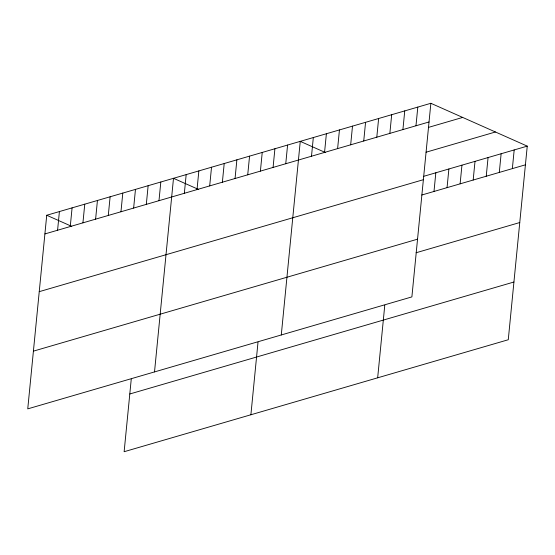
<?xml version="1.0" encoding="UTF-8"?>
<svg xmlns="http://www.w3.org/2000/svg" width="555" height="555" viewBox="0 0 555 555"><rect width="100%" height="100%" fill="white"/><g stroke="black" fill="none" stroke-linecap="round" stroke-linejoin="round"><path stroke-width="0.83" d="M430.867 103.285L46.731 215.257L27.75 408.868L411.886 296.897L430.867 103.285L527.25 146.131L508.269 339.743L124.133 451.714L131.251 379.114M57.581 230.242L59.413 211.559M70.256 226.544L72.088 207.868M82.931 222.853L84.762 204.171M95.606 219.156L97.437 200.48M108.287 215.458L110.119 196.782M120.962 211.767L122.794 193.084M133.637 208.07L135.469 189.394M146.312 204.379L148.143 185.696M158.987 200.681L160.818 182.005M154.512 371.919L173.5 178.308L198.489 189.415M184.343 193.293L186.175 174.61M197.018 189.595L198.85 170.919M209.693 185.904L211.524 167.221M222.375 182.206L224.206 163.524M235.049 178.509L236.881 159.833M247.724 174.818L249.556 156.135M260.399 171.12L262.231 152.445M273.081 167.423L274.912 148.747M250.895 414.765L258.013 342.164M285.756 163.732L287.587 145.049M281.281 334.97L300.262 141.358L325.251 152.465M311.494 156.232L313.325 137.55M324.55 152.424L326.382 133.741M337.613 148.615L339.445 129.939M350.67 144.806L352.501 126.131M363.733 141.005L365.565 122.322M376.796 137.196L378.628 118.513M389.853 133.387L391.684 114.712M377.664 377.809L384.781 305.215M402.916 129.579L404.748 110.903M415.973 125.777L417.804 107.094M433.996 191.461L435.828 172.778M447.052 187.652L448.884 168.977M460.116 183.844L461.947 165.168M473.179 180.042L475.011 161.359M486.236 176.233L488.067 157.558M499.299 172.425L501.13 153.749M512.355 168.616L514.187 149.94M44.899 233.932L429.036 121.968M428.391 127.421L462.676 117.424M426.06 152.216L495.442 131.993M423.583 176.351L527.25 146.131M39.239 291.659L423.375 179.695M421.751 195.027L525.418 164.814M33.411 351.142L417.547 239.17M416.09 252.754L519.758 222.541M129.794 393.988L513.93 282.016M46.731 215.257L71.727 226.364"/></g></svg>
